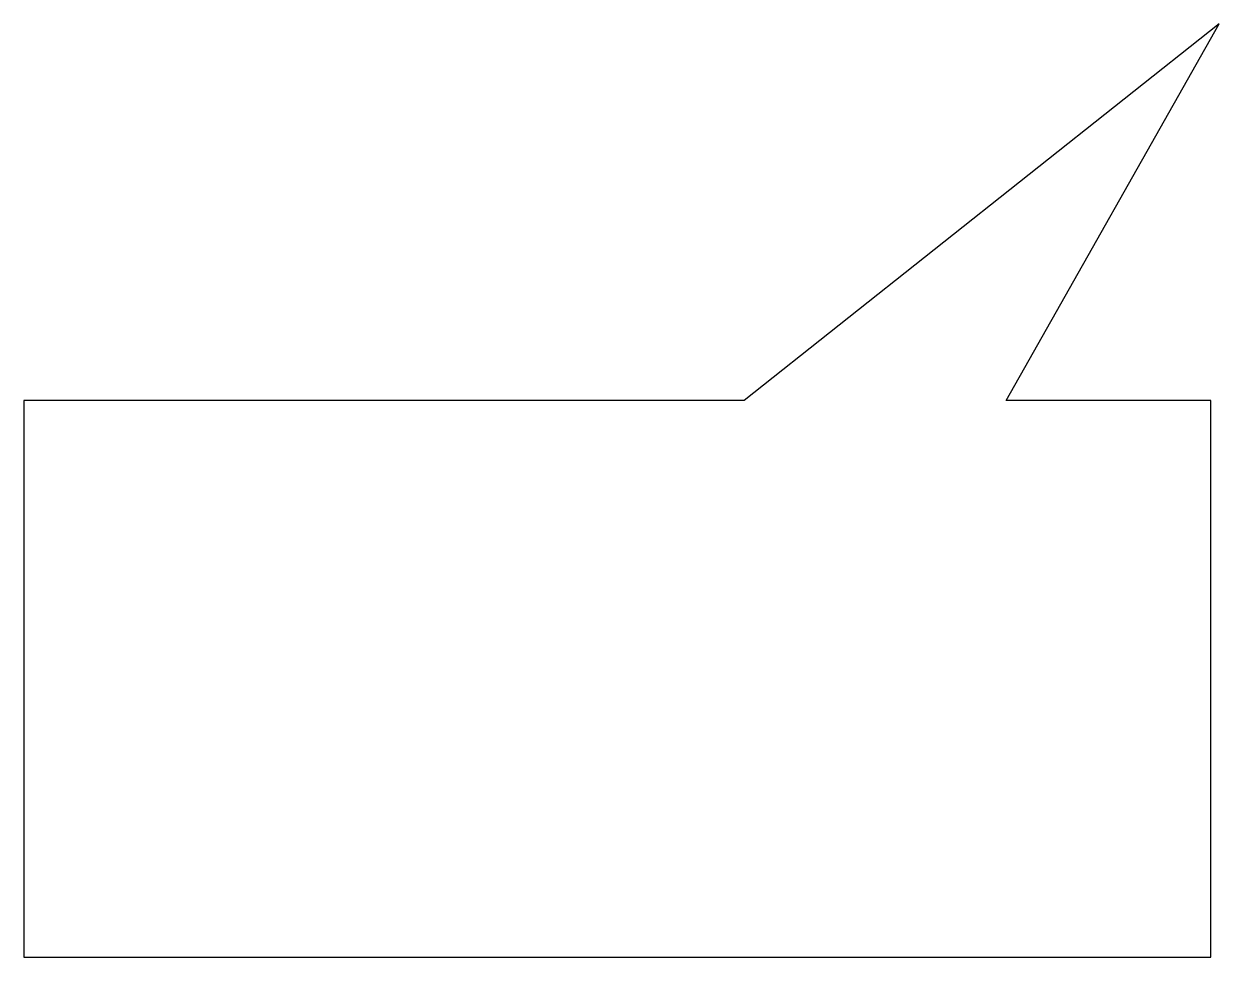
# Model space of a CAD drawing. Header units: centimetres. Extents: x -10.9 to 11, y -8.5 to 8.5.
import ezdxf

# ---------------------------------------------------------------- set-up
doc = ezdxf.new("R2010")
doc.units = ezdxf.units.CM
doc.header["$MEASUREMENT"] = 0
doc.layers.add('Camada 1', color=7, linetype='Continuous')

msp = doc.modelspace()

# ---------------------------------------------------------------- linework, layer by layer
at = {"layer": 'Camada 1'}
msp.add_open_spline([(10.83109, -8.5344), (10.83109, -8.5344), (-10.87922, -8.5344), (-10.87922, -8.5344), (-10.87922, -8.5344), (-10.87922, -8.5344), (-10.87922, 1.647), (-10.87922, 1.647), (-10.87922, 1.647), (-10.87922, 1.647), (2.29669, 1.647), (2.29669, 1.647), (2.29669, 1.647), (2.29669, 1.647), (10.98082, 8.5344), (10.98082, 8.5344), (10.98082, 8.5344), (10.98082, 8.5344), (7.08795, 1.647), (7.08795, 1.647), (7.08795, 1.647), (7.08795, 1.647), (10.83109, 1.647), (10.83109, 1.647), (10.83109, 1.647), (10.83109, 1.647), (10.83109, -8.5344), (10.83109, -8.5344)], degree=3, knots=[0, 0, 0, 0, 0.125, 0.125, 0.125, 0.125, 0.25, 0.25, 0.25, 0.25, 0.375, 0.375, 0.375, 0.375, 0.5, 0.5, 0.5, 0.5, 0.625, 0.625, 0.625, 0.625, 0.75, 0.75, 0.75, 0.75, 1, 1, 1, 1], dxfattribs=at)

doc.saveas('drawing.dxf')
